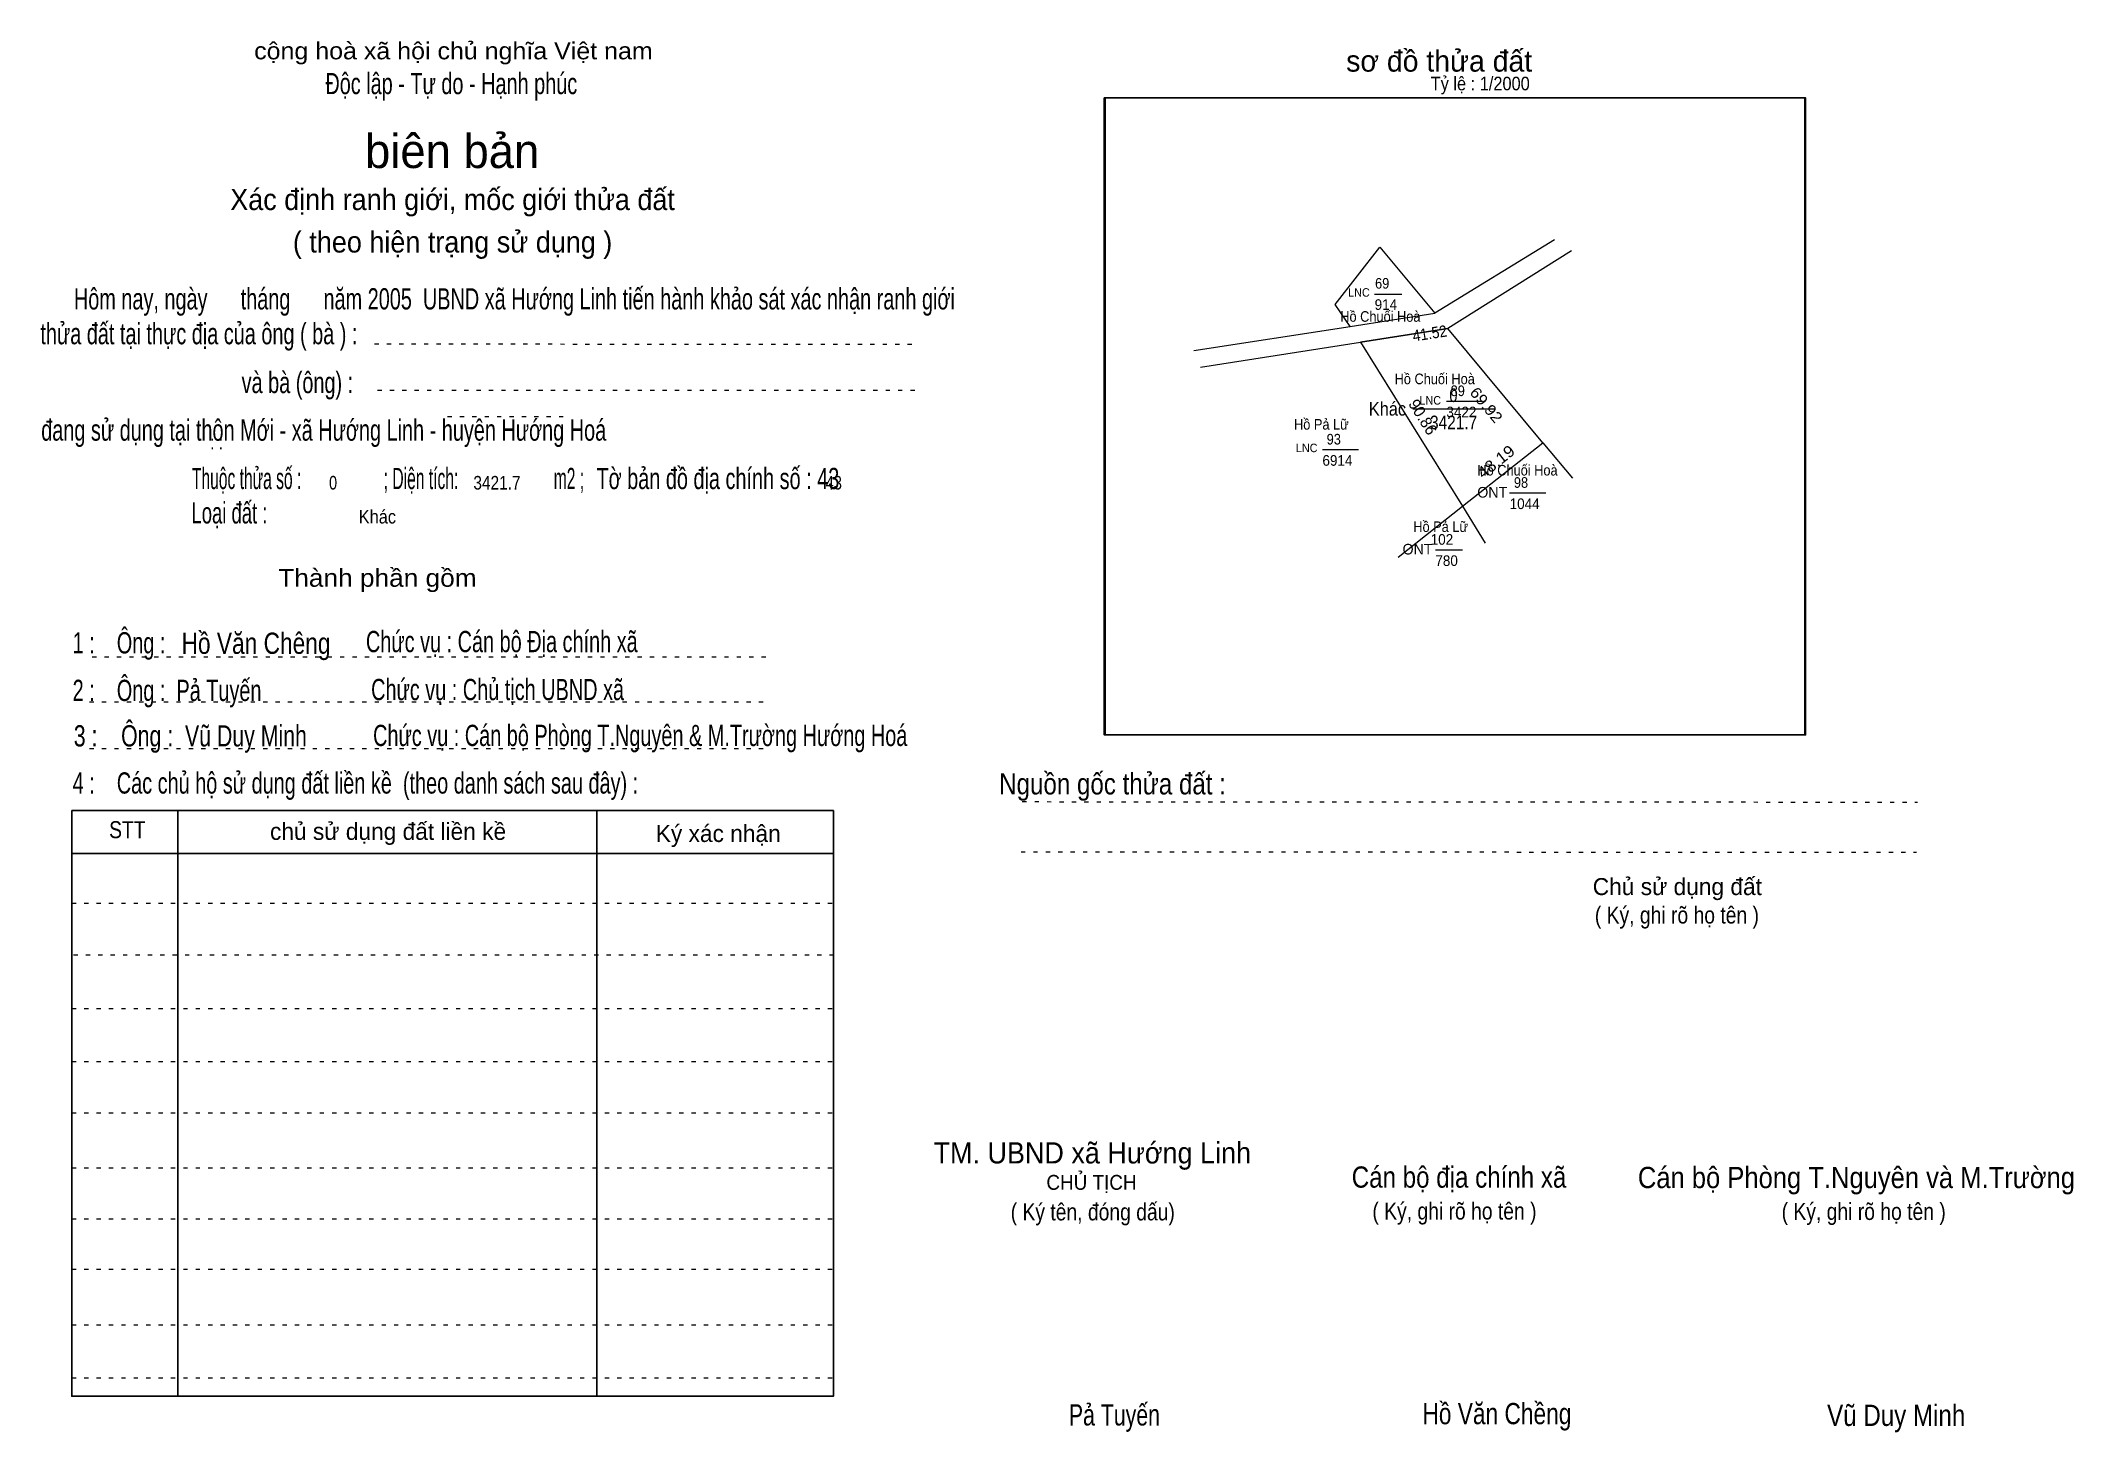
# Model space of a CAD drawing. Header units: centimetres. Extents: x -1.5 to 46.4, y -3.9 to 28.9.
import ezdxf
from ezdxf.enums import TextEntityAlignment as Align

# ---------------------------------------------------------------- set-up
doc = ezdxf.new("R2010")
doc.units = ezdxf.units.CM
doc.header["$LTSCALE"] = 0.16
doc.linetypes.add('DOTTED', pattern=[1.5, 0.3, -1.2])
for name, color, linetype, lineweight in [('15', 7, 'Continuous', 13), ('2', 7, 'Continuous', 25), ('22', 7, 'Continuous', 13), ('33', 7, 'Continuous', 13), ('5', 7, 'DOTTED', 13)]:
    doc.layers.add(name, color=color, linetype=linetype, lineweight=lineweight)
for name, color, linetype in [('16', 7, 'Continuous'), ('34', 7, 'Continuous'), ('51', 7, 'Continuous')]:
    doc.layers.add(name, color=color, linetype=linetype)

msp = doc.modelspace()

# ---------------------------------------------------------------- linework, layer by layer
at = {"layer": '15'}
for p, q in [((29.93, 22.9), (30.57, 22.9)), ((31.62, 20.38), (32.47, 20.38)), ((28.7, 19.24), (29.55, 19.24)), ((33.11, 18.22), (33.96, 18.22)), ((31.36, 16.88), (32, 16.88))]:
    msp.add_line(p, q, dxfattribs=at)
at = {"layer": '2'}
msp.add_lwpolyline([(23.56, 27.52), (40.06, 27.52), (40.06, 12.52), (23.56, 12.52)], close=True, dxfattribs=at)
at = {"layer": '22'}
for p, q in [((30.05, 24.01), (31.35, 22.45)), ((34.17, 24.18), (31.35, 22.45)), ((34.57, 23.92), (31.65, 22.09)), ((33.89, 19.4), (31.65, 22.09)), ((33.89, 19.4), (34.59, 18.57))]:
    msp.add_line(p, q, dxfattribs=at)
for points in [[(29.35, 22.14), (29, 22.66), (30.05, 24.01)], [(25.67, 21.57), (29.35, 22.14), (31.35, 22.45)], [(25.83, 21.18), (29.6, 21.77), (31.65, 22.09)], [(29.6, 21.77), (32, 17.91), (32.53, 17.04)], [(30.48, 16.71), (32, 17.91), (33.89, 19.4)]]:
    msp.add_lwpolyline(points, dxfattribs=at)
msp.add_lwpolyline([(32, 17.91), (33.89, 19.4), (31.65, 22.09), (29.6, 21.77)], close=True, dxfattribs=at)
at = {"layer": '33'}
msp.add_line((30.83, 20.2), (32.75, 20.2), dxfattribs=at)
at = {"layer": '5'}
for p, q in [((6.37, 21.73), (19.21, 21.72)), ((6.44, 20.64), (19.25, 20.64)), ((8.09, 20.02), (10.86, 20.02)), ((-0.28, 14.36), (15.72, 14.36)), ((-0.34, 13.3), (15.66, 13.3)), ((-0.34, 12.2), (15.66, 12.2)), ((21.63, 10.95), (42.72, 10.94)), ((21.6, 9.77), (42.69, 9.76)), ((-0.76, 8.56), (17.18, 8.56)), ((-0.72, 7.34), (17.22, 7.34)), ((-0.76, 6.08), (17.18, 6.08)), ((-0.76, 4.83), (17.18, 4.83)), ((-0.76, 3.62), (17.18, 3.62)), ((-0.76, 2.33), (17.18, 2.33)), ((-0.76, 1.13), (17.18, 1.13)), ((-0.76, -0.06), (17.18, -0.06)), ((-0.76, -1.37), (17.18, -1.37)), ((-0.76, -2.62), (17.18, -2.62))]:
    msp.add_line(p, q, dxfattribs=at)
at = {"layer": '5', "linetype": 'Continuous', "lineweight": 25}
for p, q in [((1.74, 10.74), (1.74, -3.05)), ((11.61, 10.74), (11.61, -3.05)), ((-0.76, 9.73), (17.18, 9.73))]:
    msp.add_line(p, q, dxfattribs=at)
for points in [[(23.58, 27.52), (40.08, 27.52), (40.08, 12.52), (23.58, 12.52)], [(-0.76, 10.74), (17.18, 10.74), (17.18, -3.05), (-0.76, -3.05)]]:
    msp.add_lwpolyline(points, close=True, dxfattribs=at)

# ---------------------------------------------------------------- texts
at = {"layer": '15'}
for s, width, p in [('69', 0.9, (29.94, 23.03)), ('914', 0.95, (29.93, 22.53)), ('89', 0.9, (31.72, 20.5)), ('3422', 0.95, (31.62, 20)), ('93', 0.9, (28.8, 19.36)), ('6914', 0.95, (28.7, 18.86)), ('98', 0.9, (33.21, 18.34)), ('1044', 0.95, (33.11, 17.84)), ('102', 0.95, (31.25, 17)), ('780', 0.95, (31.36, 16.5))]:
    msp.add_text(s, height=0.25, dxfattribs=dict(at, width=width)).set_placement(p)
at = {"layer": '16', "width": 0.9}
for s, p in [('Hồ Chuối Hoà', (30.065, 22.25)), ('Hồ Chuối Hoà', (31.345, 20.78)), ('Hồ Pả Lữ', (28.675, 19.71)), ('Hồ Chuối Hoà', (33.295, 18.63)), ('Hồ Pả Lữ', (31.485, 17.3))]:
    msp.add_text(s, height=0.25, dxfattribs=at).set_placement(p, align=Align.CENTER)
at = {"layer": '22', "width": 0.95}
for p in [(29.56, 22.84), (31.24, 20.3), (28.33, 19.18)]:
    msp.add_text('LNC', height=0.2, dxfattribs=at).set_placement(p, align=Align.CENTER)
at = {"layer": '22'}
for p in [(32.7, 18.11), (30.94, 16.77)]:
    msp.add_text('ONT', height=0.25, dxfattribs=at).set_placement(p, align=Align.CENTER)
at = {"layer": '33'}
for s, width, p in [('0', 0.8, (31.785, 20.36)), ('3421.7', 0.85, (31.79, 19.72))]:
    msp.add_text(s, height=0.32, dxfattribs=dict(at, width=width)).set_placement(p, align=Align.CENTER)
at = {"layer": '33', "width": 0.9}
msp.add_text('Khác', height=0.32, dxfattribs=at).set_placement((30.67, 20.04), align=Align.RIGHT)
at = {"layer": '34'}
for s, width, p in [(': : ', 0.85, (2.5, 19.25)), ('0', 0.8, (5.3, 18.3)), ('3421.7', 0.85, (8.7, 18.3)), ('43', 0.8, (17, 18.3)), ('Khác', 0.9, (6, 17.5))]:
    msp.add_text(s, height=0.32, dxfattribs=dict(at, width=width)).set_placement(p)
at = {"layer": '5'}
for s, height, width, p in [('cộng hoà xã hội chủ nghĩa Việt nam', 0.4, 1.1, (8.23, 28.43)), ('Độc lập - Tự do - Hạnh phúc', 0.5, 0.7, (8.18, 27.61)), ('Xác định ranh giới, mốc giới thửa đất', 0.5, 0.95, (8.21, 24.88)), ('( theo hiện trạng sử dụng )', 0.5, 0.95, (8.21, 23.88)), ('Thành phần gồm', 0.42, 1.1, (6.44, 16.01)), ('Hồ Văn Chêng', 0.5, 0.8, (3.58, 14.43)), ('Chức vụ : Cán bộ Địa chính xã', 0.5, 0.7, (9.37, 14.47)), ('Chức vụ : Chủ tịch UBND xã', 0.5, 0.7, (9.27, 13.34)), ('Chức vụ : Cán bộ Phòng T.Nguyên & M.Trường Hướng Hoá', 0.5, 0.7, (12.63, 12.26)), ('    Nguồn gốc thửa đất :', 0.5, 0.85, (23.44, 11.12)), ('( Ký, ghi rõ họ tên )', 0.4, 0.85, (37.05, 8.08)), ('CHỦ TỊCH', 0.35, 0.95, (23.26, 1.81)), ('( Ký tên, đóng dấu)', 0.4, 0.85, (23.29, 1.09)), ('( Ký, ghi rõ họ tên )', 0.4, 0.85, (31.81, 1.11)), ('( Ký, ghi rõ họ tên )', 0.4, 0.85, (41.45, 1.1)), ('Pả Tuyến', 0.5, 0.75, (23.8, -3.74)), ('Hồ Văn Chềng', 0.5, 0.8, (32.81, -3.71)), ('Vũ Duy Minh', 0.5, 0.85, (42.215, -3.75))]:
    msp.add_text(s, height=height, dxfattribs=dict(at, width=width)).set_placement(p, align=Align.CENTER)
msp.add_text('sơ đồ thửa đất', height=0.5, dxfattribs=at).set_placement((29.26, 28.14))
for s, height, p in [('biên bản', 0.8, (8.2, 25.87)), ('      chủ sử dụng đất liền kề', 0.4, (6.245, 10.05)), ('   Ký xác nhận', 0.4, (14.245, 10)), ('Chủ sử dụng đất', 0.4, (37.06, 8.75))]:
    msp.add_text(s, height=height, dxfattribs=at).set_placement(p, align=Align.CENTER)
for s, height, width, p in [('   Hôm nay, ngày      tháng      năm 2005  UBND xã Hướng Linh tiến hành khảo sát xác nhận ranh giới ', 0.5, 0.7, (-1.1, 22.54)), ('thửa đất tại thực địa của ông ( bà ) :                                       ', 0.5, 0.7, (-1.5, 21.72)), ('                                     và bà (ông) :', 0.5, 0.7, (-1.57, 20.57)), (' đang sử dụng tại thôn Mới - xã Hướng Linh - huyện Hướng Hoá', 0.5, 0.7, (-1.61, 19.45)), ('Thuộc thửa số :                   ; Diện tích:                      m2 ;                                            ', 0.5, 0.55, (2.07, 18.31)), ('Tờ bản đồ địa chính số : 43', 0.5, 0.7, (11.6, 18.31)), ('Loại đất :  ', 0.5, 0.65, (2.06, 17.5)), ('    1 :    Ông :                                                        ', 0.5, 0.7, (-1.26, 14.44)), ('    2 :    Ông :  Pả Tuyến', 0.5, 0.7, (-1.26, 13.32)), ('    3 :    Ông :  Vũ Duy Minh', 0.5, 0.75, (-1.27, 12.25)), ('    4 :    Các chủ hộ sử dụng đất liền kề  (theo danh sách sau đây) :', 0.5, 0.7, (-1.26, 11.14)), ('STT', 0.4, 0.85, (0.12, 10.09)), ('TM. UBND xã Hướng Linh', 0.5, 0.95, (19.54, 2.43)), ('Cán bộ địa chính xã  ', 0.5, 0.85, (29.39, 1.86)), ('Cán bộ Phòng T.Nguyên và M.Trường', 0.5, 0.9, (36.13, 1.85))]:
    msp.add_text(s, height=height, dxfattribs=dict(at, width=width)).set_placement(p)
at = {"layer": '51', "width": 0.9}
msp.add_text('Tỷ lệ : 1/2000', height=0.32, dxfattribs=at).set_placement((31.25, 27.7))
at = {"layer": '51'}
for s, height, rotation, width, p in [('41.52', 0.27, 8.895, 0.9, (31.2491, 21.844)), ('69.92', 0.26, 309.737, 1.1, (32.4592, 20.2081)), ('48.19', 0.27, 38.285, 1.1, (32.8714, 18.8489))]:
    msp.add_text(s, height=height, rotation=rotation, dxfattribs=dict(at, width=width)).set_placement(p, align=Align.CENTER)
msp.add_text('90.86', height=0.27, rotation=301.81, dxfattribs=at).set_placement((30.9505, 19.9362), align=Align.CENTER)

doc.saveas('drawing.dxf')
